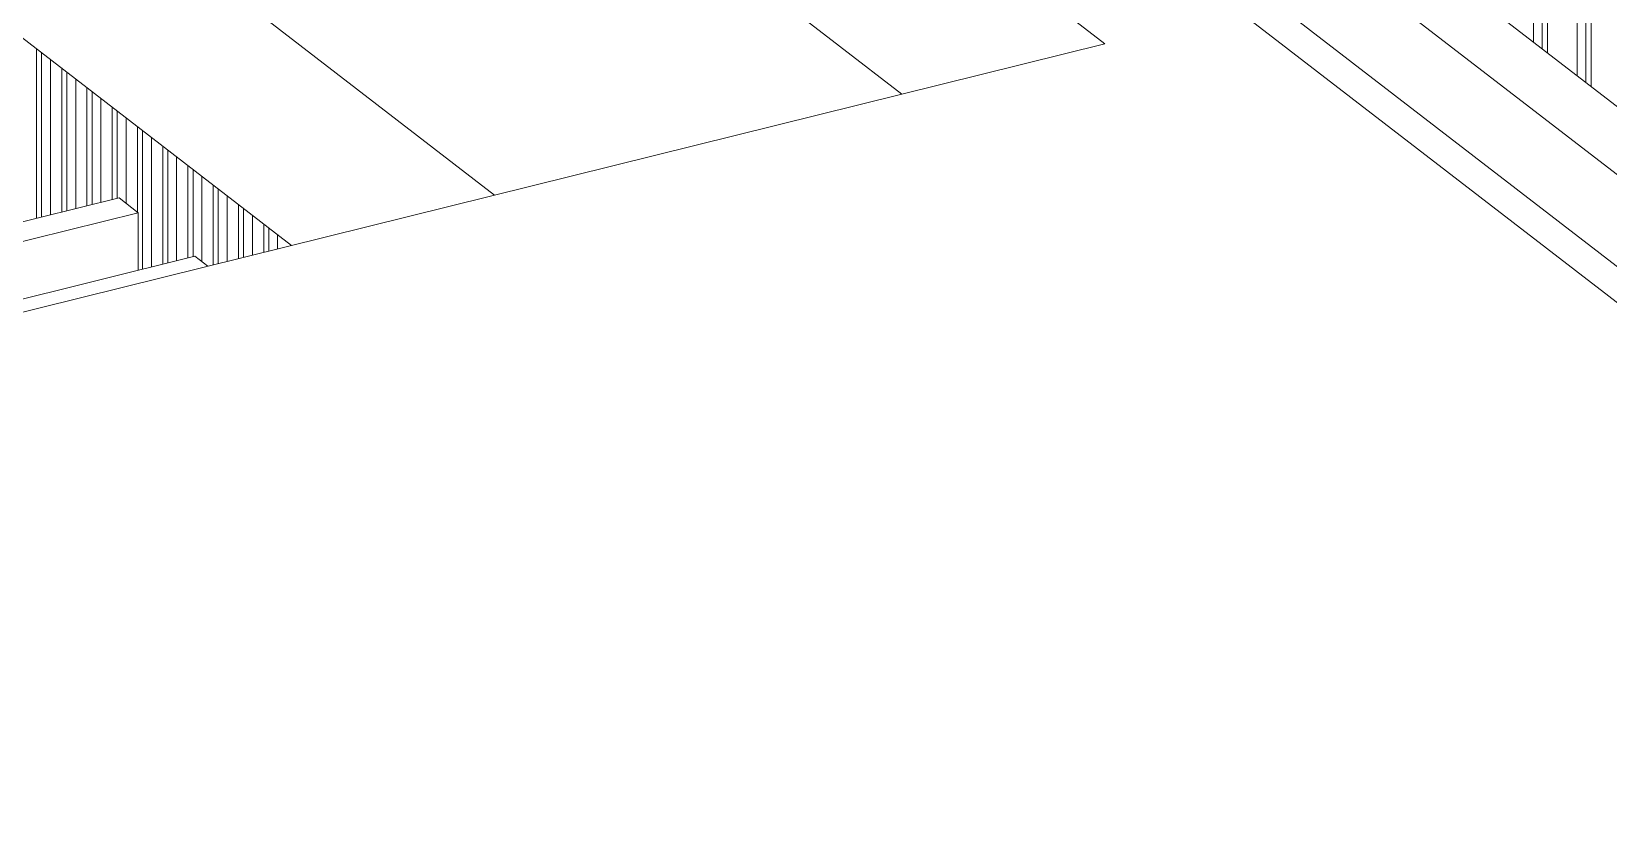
# Model space of a CAD drawing. Header units: metres. Extents: x 40 to 358, y -13 to 19.
# Drawn here: x 67.03 to 70.111, y -0.577 to 0.963 of the extents above; entities that cross this region are included whole.
import ezdxf

# ---------------------------------------------------------------- set-up
doc = ezdxf.new("R2010")
doc.units = ezdxf.units.M
for name, color, linetype, lineweight in [('A-BRND', 11, 'Continuous', 5), ('A-MURO', 113, 'Continuous', 9), ('A-PISO', 51, 'Continuous', 9), ('S-VIGA', 12, 'Continuous', 5)]:
    doc.layers.add(name, color=color, linetype=linetype, lineweight=lineweight)

# ---------------------------------------------------------------- blocks, each defined once
blk = doc.blocks.new('Railing - 20-V40-Axonometria')
at = {"layer": 'A-BRND'}
for p, q in [((67.4835, 0.5315), (67.4835, 0.5868)), ((67.4933, 0.5339), (67.4933, 0.5792)), ((67.5107, 0.5382), (67.5107, 0.5657))]:
    blk.add_line(p, q, dxfattribs=at)
blk = doc.blocks.new('Railing - 20-V41-Axonometria')
at = {"layer": 'A-BRND'}
for p, q in [((67.4341, 0.5192), (67.4341, 0.6248)), ((67.444, 0.5217), (67.444, 0.6172)), ((67.4614, 0.526), (67.4614, 0.6038))]:
    blk.add_line(p, q, dxfattribs=at)
blk = doc.blocks.new('Railing - 20-V42-Axonometria')
at = {"layer": 'A-BRND'}
for p, q in [((67.3848, 0.507), (67.3848, 0.6629)), ((67.3947, 0.5094), (67.3947, 0.6553)), ((67.4121, 0.5138), (67.4121, 0.6418))]:
    blk.add_line(p, q, dxfattribs=at)
blk = doc.blocks.new('Railing - 20-V43-Axonometria')
at = {"layer": 'A-BRND'}
for p, q in [((67.3355, 0.5205), (67.3355, 0.7009)), ((67.3454, 0.523), (67.3454, 0.6933)), ((67.3628, 0.513), (67.3628, 0.6799))]:
    blk.add_line(p, q, dxfattribs=at)
blk = doc.blocks.new('Railing - 20-V44-Axonometria')
at = {"layer": 'A-BRND'}
for p, q in [((67.2862, 0.5083), (67.2862, 0.739)), ((67.296, 0.5107), (67.296, 0.7314)), ((67.3134, 0.515), (67.3134, 0.718))]:
    blk.add_line(p, q, dxfattribs=at)
blk = doc.blocks.new('Railing - 20-V45-Axonometria')
at = {"layer": 'A-BRND'}
for p, q in [((67.2369, 0.6101), (67.2369, 0.7771)), ((67.2467, 0.4985), (67.2467, 0.7694)), ((67.2641, 0.5028), (67.2641, 0.756))]:
    blk.add_line(p, q, dxfattribs=at)
blk = doc.blocks.new('Railing - 20-V46-Axonometria')
at = {"layer": 'A-BRND'}
for p, q in [((67.0889, 0.6102), (67.0889, 0.8912)), ((67.0988, 0.6127), (67.0988, 0.8836)), ((67.1162, 0.617), (67.1162, 0.8702))]:
    blk.add_line(p, q, dxfattribs=at)
blk = doc.blocks.new('Railing - 20-V47-Axonometria')
at = {"layer": 'A-BRND'}
for p, q in [((67.0396, 0.598), (67.0396, 0.9293)), ((67.0494, 0.6004), (67.0494, 0.9217)), ((67.0668, 0.6047), (67.0668, 0.9082))]:
    blk.add_line(p, q, dxfattribs=at)
blk = doc.blocks.new('Railing - Railing-1126174-Axonometria')
for name, p in [('Railing - 20-V47-Axonometria', (0, 0)), ('Railing - 20-V46-Axonometria', (0, 0)), ('Railing - 20-V44-Axonometria', (-0.148, 0.1142)), ('Railing - 20-V43-Axonometria', (-0.148, 0.1142)), ('Railing - 20-V45-Axonometria', (0, 0)), ('Railing - 20-V44-Axonometria', (0, 0)), ('Railing - 20-V43-Axonometria', (0, 0)), ('Railing - 20-V42-Axonometria', (0, 0)), ('Railing - 20-V41-Axonometria', (0, 0)), ('Railing - 20-V40-Axonometria', (0, 0))]:
    blk.add_blockref(name, p)
blk = doc.blocks.new('M_Glulam-Southern Pine - 76X140-1409400-Axonometria')
at = {"layer": 'S-VIGA'}
for p, q in [((67.2008, 0.638), (63.0688, -0.3869)), ((67.2008, 0.638), (67.2383, 0.609)), ((63.1063, -0.4159), (67.2383, 0.609)), ((67.2383, 0.609), (67.2383, 0.4964))]:
    blk.add_line(p, q, dxfattribs=at)
blk = doc.blocks.new('M_Glulam-Southern Pine - 76X140-V153-Axonometria')
at = {"layer": 'S-VIGA'}
for q in [(63.2168, -0.5011), (67.374, 0.5043)]:
    blk.add_line((67.3488, 0.5238), q, dxfattribs=at)
blk = doc.blocks.new('Railing - 20-V370-Axonometria')
at = {"layer": 'A-BRND'}
for p, q in [((69.9643, 0.9423), (69.9643, 1.6232)), ((69.9815, 1.6201), (69.9815, 0.9291)), ((69.9918, 0.9211), (69.9918, 1.6182))]:
    blk.add_line(p, q, dxfattribs=at)
blk = doc.blocks.new('Railing - 20-V371-Axonometria')
at = {"layer": 'A-BRND'}
for p, q in [((70.05, 0.8762), (70.05, 1.6075)), ((70.0671, 1.6044), (70.0671, 0.863)), ((70.0774, 0.8551), (70.0774, 1.6025))]:
    blk.add_line(p, q, dxfattribs=at)
blk = doc.blocks.new('Railing - Railing-1745435-Axonometria')
for name in ['Railing - 20-V370-Axonometria', 'Railing - 20-V371-Axonometria']:
    blk.add_blockref(name, (0, 0))

msp = doc.modelspace()

# ---------------------------------------------------------------- linework, layer by layer
at = {"layer": 'A-MURO'}
for p, q in [((74.3556, -2.579), (59.7184, 8.7151)), ((59.7184, 8.5352), (74.3556, -2.7589)), ((60.1321, 8.5289), (74.4121, -2.4896)), ((66.621, 1.6569), (67.9346, 0.6433))]:
    msp.add_line(p, q, dxfattribs=at)
at = {"layer": 'A-PISO'}
for p, q in [((75.1585, -3.4488), (57.0091, 10.5554)), ((66.4905, 2.9734), (69.1269, 0.9391)), ((68.7301, 0.8407), (66.4905, 2.5687)), ((67.5377, 0.5449), (66.621, 1.2522)), ((69.1269, 0.9391), (63.242, -0.5206))]:
    msp.add_line(p, q, dxfattribs=at)

# ---------------------------------------------------------------- block references
at = {"layer": 'A-BRND'}
for name in ['Railing - Railing-1126174-Axonometria', 'Railing - Railing-1745435-Axonometria']:
    msp.add_blockref(name, (0, 0), dxfattribs=at)
at = {"layer": 'S-VIGA'}
for name in ['M_Glulam-Southern Pine - 76X140-1409400-Axonometria', 'M_Glulam-Southern Pine - 76X140-V153-Axonometria']:
    msp.add_blockref(name, (0, 0), dxfattribs=at)

doc.saveas('drawing.dxf')
